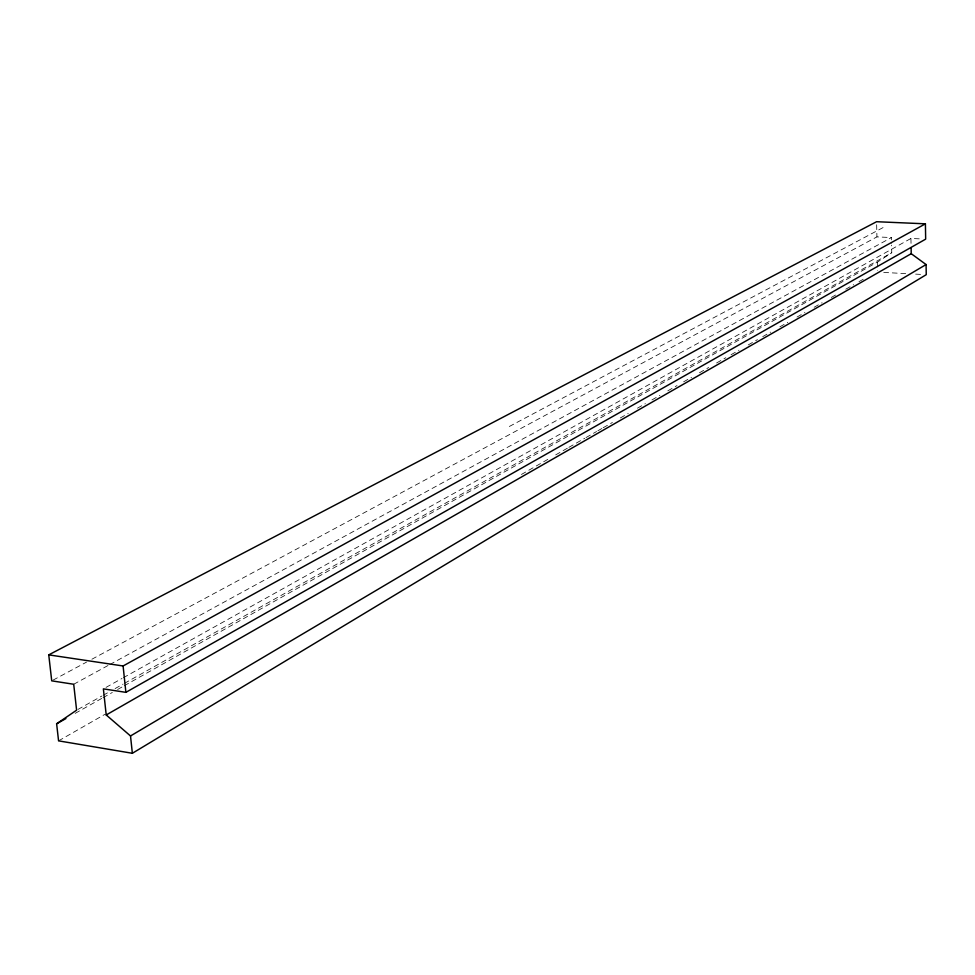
<?xml version="1.0" encoding="UTF-8"?>
<svg xmlns="http://www.w3.org/2000/svg" width="975" height="975" viewBox="0 0 975 975"><rect width="100%" height="100%" fill="white"/><g stroke="black" fill="none" stroke-linecap="round" stroke-linejoin="round"><path stroke-width="0.73" stroke-dasharray="4.88 3.66" d="M124.252 685.754L877.476 262.08L891.759 252.732L891.601 245.152M58.573 740.854L104.812 714.395M521.418 474.459L547.792 459.396M555.701 454.874L567.572 448.098M568.888 447.342L584.707 438.299M586.036 437.556L596.578 431.523M597.894 430.767L601.855 428.513M603.172 427.757L612.41 422.492M620.319 417.97L628.229 413.449M637.455 408.172L645.377 403.662M651.97 399.896L659.88 395.375M667.79 390.853L677.016 385.588M683.609 381.822L691.519 377.301M699.441 372.779L708.667 367.502M716.576 362.992L725.814 357.715M731.079 354.705L739.001 350.183M748.227 344.918L757.453 339.641M762.73 336.631L770.64 332.109M779.878 326.832L787.788 322.323M797.014 317.046L804.923 312.524M814.162 307.259L822.071 302.738M831.297 297.46L836.574 294.45M845.812 289.185L853.722 284.663M858.999 281.653L864.264 278.643M77.939 709.447L101.839 696.04M103.167 695.297L108.481 692.311M115.111 688.582L123.082 684.121M124.41 683.365L891.759 252.732M75.197 713.347L101.717 698.429M103.045 697.686L112.32 692.469M117.622 689.483L122.935 686.497M106.043 687.375L122.009 678.466M123.338 677.723L910.943 238.461L919.778 238.863M73.71 684.255L108.457 665.279M109.785 664.548L891.455 237.559L891.577 243.628M53.052 680.123L86.543 662.11M91.906 659.222L876.927 236.888L891.455 237.559M509.34 426.477L883.972 227.102M883.752 272.439L906.518 273.646M915.622 274.121L921.692 274.45M876.659 224.75L876.927 236.888M877.476 262.08L877.658 270.684M910.943 238.461L911.052 244.554"/><path stroke-width="1.46" d="M56.623 723.791L76.611 710.19L73.71 684.255L51.724 680.842L48.75 654.871L876.598 221.715L925.409 223.823L925.665 239.143L125.885 692.348L103.374 688.862L106.214 714.955L130.516 735.967L132.356 753.285L58.573 740.854L56.623 723.791L65.91 718.575M132.356 753.285L926.25 274.682L926.079 264.554L911.223 253.683L911.113 247.601M130.516 735.967L926.079 264.554M106.214 714.955L911.223 253.683M48.75 654.871L123.094 665.974L925.409 223.823M123.094 665.974L125.885 692.348"/></g></svg>
